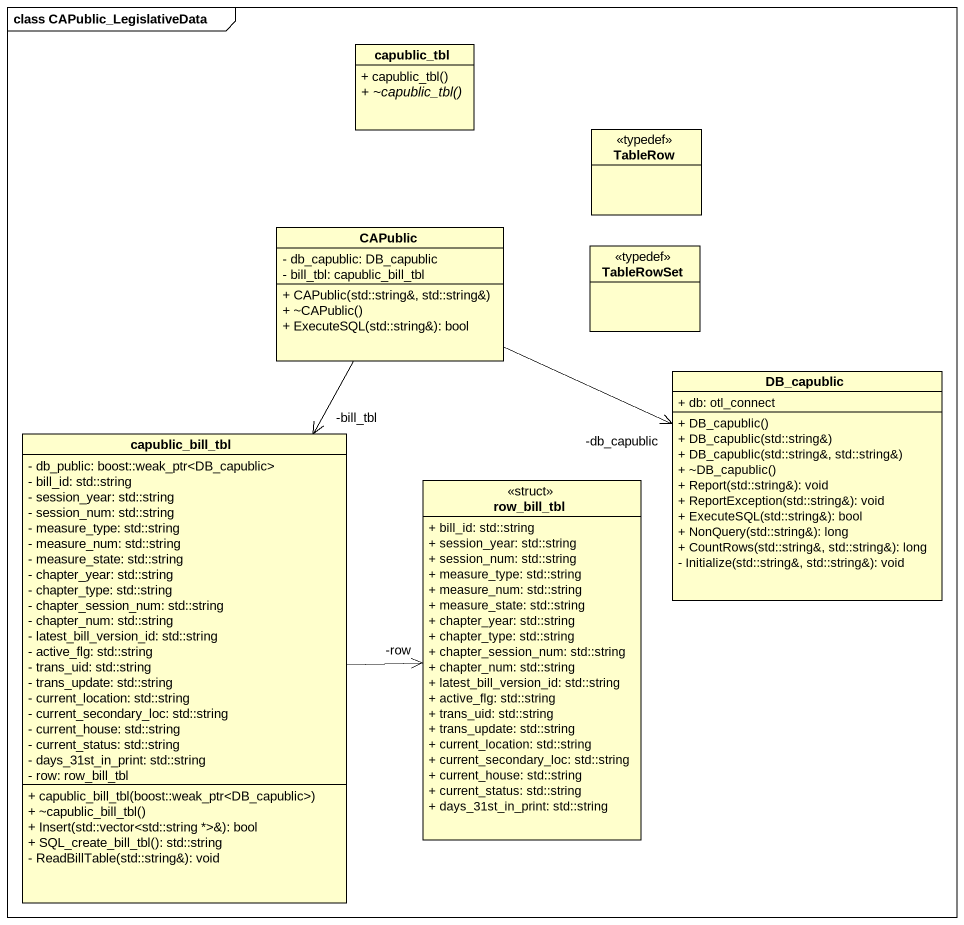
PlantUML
@startuml
mainframe class CAPublic_LegislativeData
hide circle
hide empty members
skinparam classAttributeIconSize 0
class capublic_tbl {
  + capublic_tbl()
  {abstract} + ~capublic_tbl()
}
class TableRow <<typedef>>
class CAPublic {
  - db_capublic: DB_capublic
  - bill_tbl: capublic_bill_tbl
  + CAPublic(std::string&, std::string&)
  + ~CAPublic()
  + ExecuteSQL(std::string&): bool
}
class TableRowSet <<typedef>>
class DB_capublic {
  + db: otl_connect
  + DB_capublic()
  + DB_capublic(std::string&)
  + DB_capublic(std::string&, std::string&)
  + ~DB_capublic()
  + Report(std::string&): void
  + ReportException(std::string&): void
  + ExecuteSQL(std::string&): bool
  + NonQuery(std::string&): long
  + CountRows(std::string&, std::string&): long
  - Initialize(std::string&, std::string&): void
}
class capublic_bill_tbl {
  - db_public: boost::weak_ptr<DB_capublic>
  - bill_id: std::string
  - session_year: std::string
  - session_num: std::string
  - measure_type: std::string
  - measure_num: std::string
  - measure_state: std::string
  - chapter_year: std::string
  - chapter_type: std::string
  - chapter_session_num: std::string
  - chapter_num: std::string
  - latest_bill_version_id: std::string
  - active_flg: std::string
  - trans_uid: std::string
  - trans_update: std::string
  - current_location: std::string
  - current_secondary_loc: std::string
  - current_house: std::string
  - current_status: std::string
  - days_31st_in_print: std::string
  - row: row_bill_tbl
  + capublic_bill_tbl(boost::weak_ptr<DB_capublic>)
  + ~capublic_bill_tbl()
  + Insert(std::vector<std::string *>&): bool
  + SQL_create_bill_tbl(): std::string
  - ReadBillTable(std::string&): void
}
class row_bill_tbl <<struct>> {
  + bill_id: std::string
  + session_year: std::string
  + session_num: std::string
  + measure_type: std::string
  + measure_num: std::string
  + measure_state: std::string
  + chapter_year: std::string
  + chapter_type: std::string
  + chapter_session_num: std::string
  + chapter_num: std::string
  + latest_bill_version_id: std::string
  + active_flg: std::string
  + trans_uid: std::string
  + trans_update: std::string
  + current_location: std::string
  + current_secondary_loc: std::string
  + current_house: std::string
  + current_status: std::string
  + days_31st_in_print: std::string
}
CAPublic -right-> "-db_capublic" DB_capublic
CAPublic --> "-bill_tbl" capublic_bill_tbl
capublic_bill_tbl -right-> "-row" row_bill_tbl
@enduml
